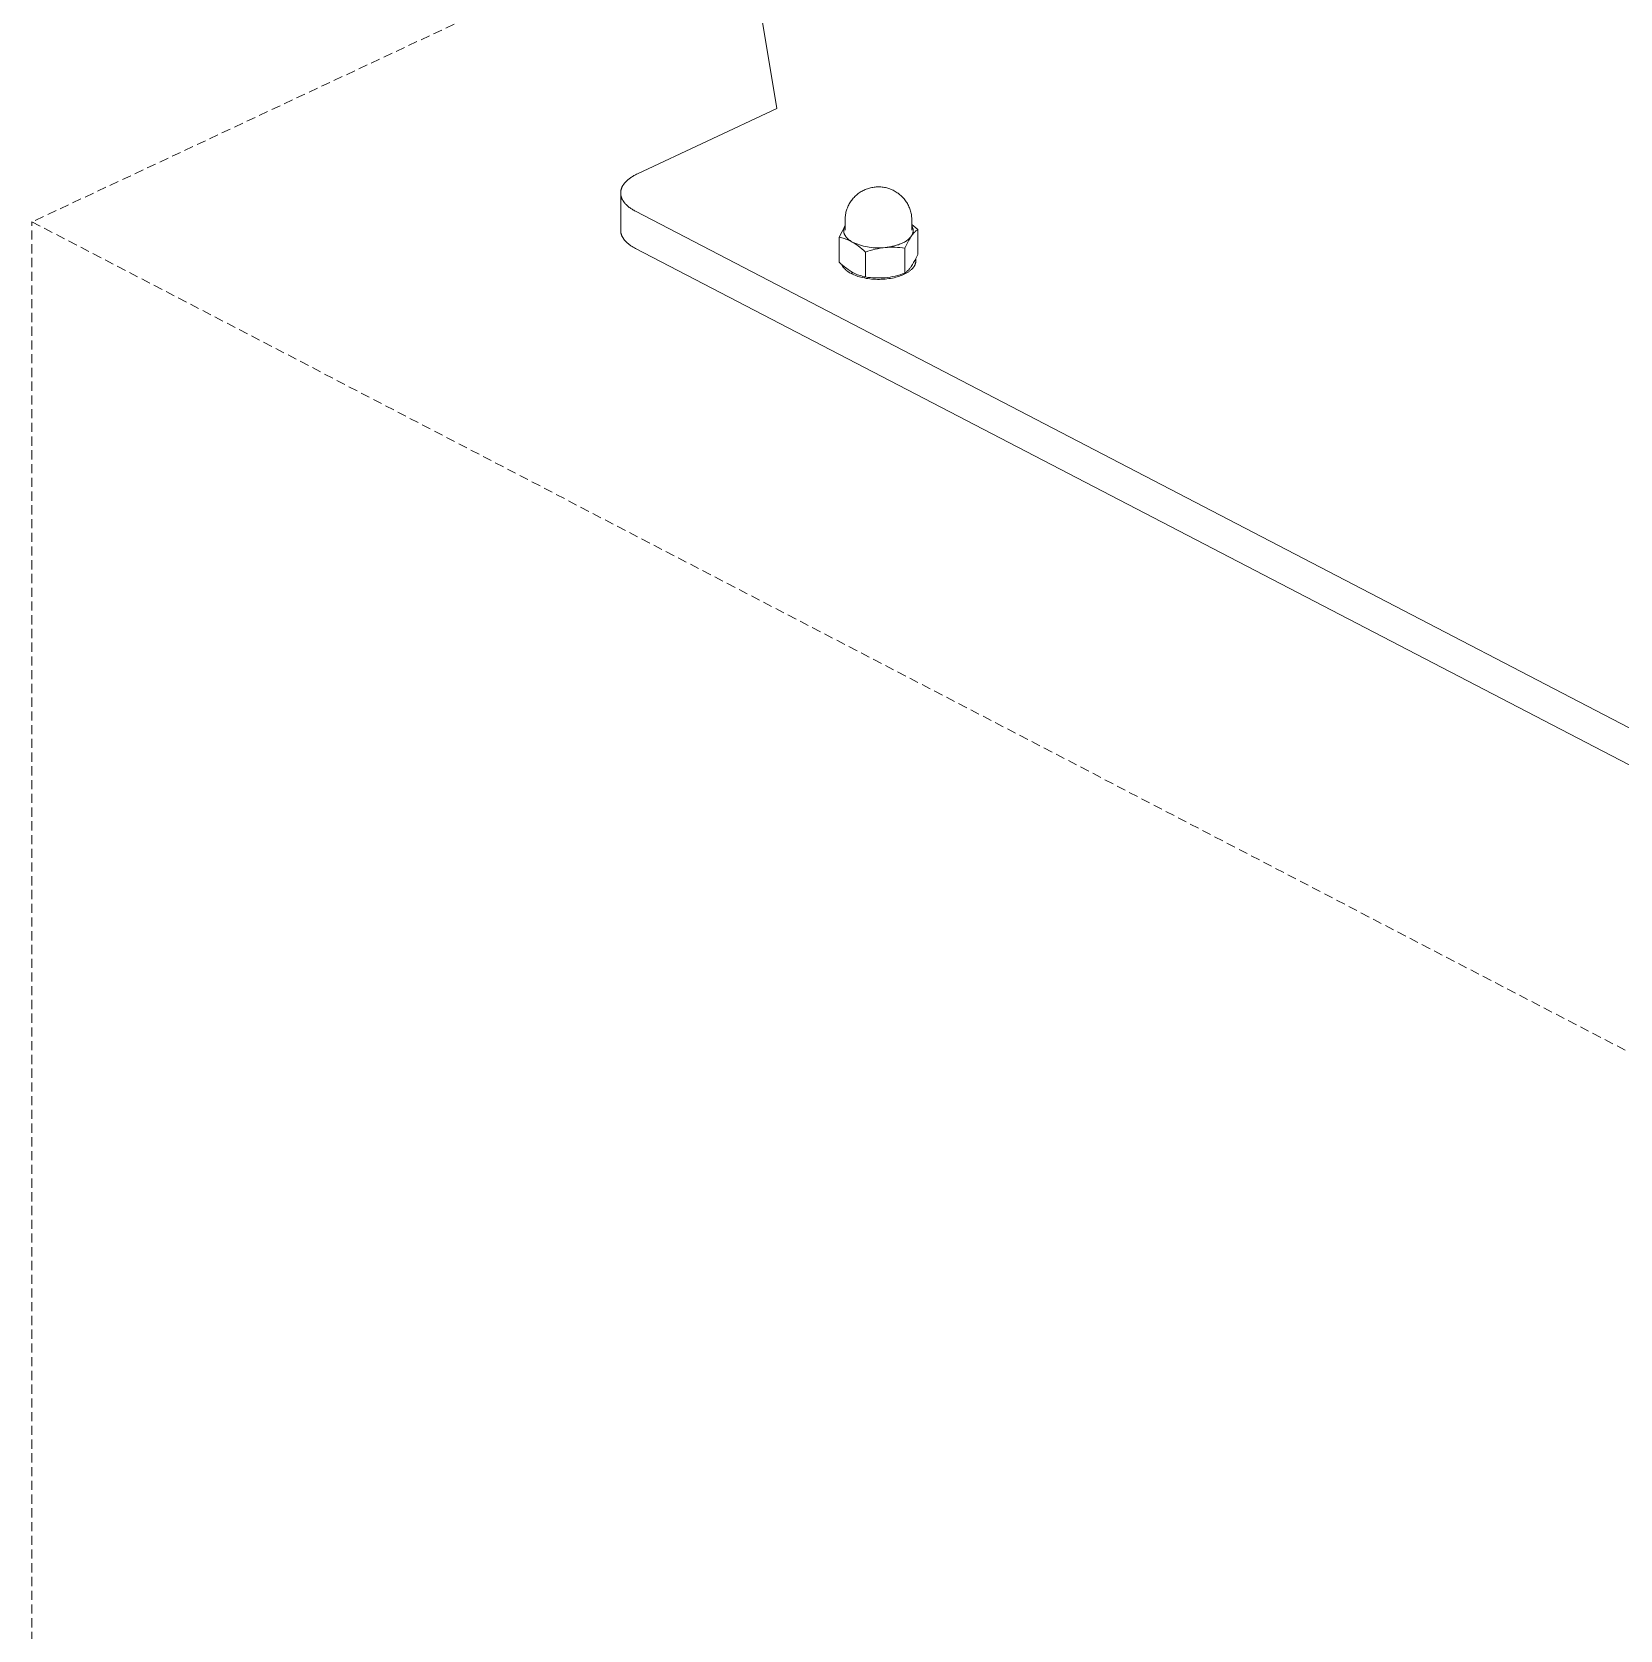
# Model space of a CAD drawing. Header units: millimetres. Extents: x -507 to 4570, y -12 to 3479.
# Drawn here: x 2798.3 to 3018.4, y 1070 to 1291.6 of the extents above; entities that cross this region are included whole.
import ezdxf

# ---------------------------------------------------------------- set-up
doc = ezdxf.new("R2010")
doc.units = ezdxf.units.MM
doc.linetypes.add('HIDDEN', pattern=[1.905, 1.27, -0.635])
doc.layers.add('ZANO_R', color=7, linetype='Continuous', lineweight=0)
doc.layers.add('ZANO_R_przerywana', color=7, linetype='HIDDEN', lineweight=0)

msp = doc.modelspace()

# ---------------------------------------------------------------- linework, layer by layer
at = {"layer": 'ZANO_R'}
for p, q in [((2901.56, 1280.96), (2808.24, 1841.79)), ((2901.56, 1280.96), (2882.22, 1271.9)), ((2881.98, 1271.79), (2882.1, 1271.85)), ((2882.1, 1271.85), (2882.22, 1271.9)), ((2879.94, 1269.58), (2879.95, 1269.63)), ((2879.95, 1269.63), (2879.96, 1269.68)), ((2879.96, 1269.68), (2879.97, 1269.73)), ((2879.97, 1269.73), (2879.98, 1269.77)), ((2879.98, 1269.77), (2880, 1269.82)), ((2880, 1269.82), (2880.01, 1269.86)), ((2880.01, 1269.86), (2880.03, 1269.91)), ((2880.03, 1269.91), (2880.05, 1269.96)), ((2880.05, 1269.96), (2880.07, 1270)), ((2880.07, 1270), (2880.09, 1270.05)), ((2880.09, 1270.05), (2880.11, 1270.09)), ((2880.11, 1270.09), (2880.13, 1270.14)), ((2880.13, 1270.14), (2880.15, 1270.19)), ((2880.15, 1270.19), (2880.18, 1270.23)), ((2880.18, 1270.23), (2880.2, 1270.28)), ((2880.2, 1270.28), (2880.23, 1270.32)), ((2880.23, 1270.32), (2880.26, 1270.36)), ((2880.26, 1270.36), (2880.29, 1270.41)), ((2880.29, 1270.41), (2880.32, 1270.45)), ((2880.32, 1270.45), (2880.35, 1270.5)), ((2880.35, 1270.5), (2880.38, 1270.54)), ((2880.38, 1270.54), (2880.41, 1270.58)), ((2880.41, 1270.58), (2880.45, 1270.62)), ((2880.45, 1270.62), (2880.52, 1270.71)), ((2880.52, 1270.71), (2880.6, 1270.79)), ((2880.6, 1270.79), (2880.68, 1270.87)), ((2880.68, 1270.87), (2880.76, 1270.95)), ((2880.76, 1270.95), (2880.84, 1271.03)), ((2880.84, 1271.03), (2880.93, 1271.11)), ((2880.93, 1271.11), (2881.03, 1271.18)), ((2881.03, 1271.18), (2881.12, 1271.26)), ((2881.12, 1271.26), (2881.22, 1271.33)), ((2881.22, 1271.33), (2881.32, 1271.4)), ((2881.32, 1271.4), (2881.43, 1271.47)), ((2881.43, 1271.47), (2881.53, 1271.54)), ((2881.53, 1271.54), (2881.64, 1271.6)), ((2881.64, 1271.6), (2881.75, 1271.67)), ((2881.75, 1271.67), (2881.87, 1271.73)), ((2881.87, 1271.73), (2881.98, 1271.79)), ((2913.52, 1269.59), (2913.66, 1269.66)), ((2913.66, 1269.66), (2913.81, 1269.73)), ((2913.81, 1269.73), (2913.95, 1269.79)), ((2913.95, 1269.79), (2914.1, 1269.84)), ((2914.1, 1269.84), (2914.25, 1269.89)), ((2914.25, 1269.89), (2914.41, 1269.94)), ((2914.41, 1269.94), (2914.56, 1269.98)), ((2914.56, 1269.98), (2914.71, 1270.01)), ((2914.71, 1270.01), (2914.87, 1270.04)), ((2914.87, 1270.04), (2915.03, 1270.07)), ((2915.03, 1270.07), (2915.18, 1270.08)), ((2915.18, 1270.08), (2915.34, 1270.1)), ((2915.34, 1270.1), (2915.51, 1270.1)), ((2915.51, 1270.1), (2915.67, 1270.11)), ((2915.67, 1270.11), (2915.83, 1270.1)), ((2915.83, 1270.1), (2915.99, 1270.09)), ((2915.99, 1270.09), (2916.15, 1270.08)), ((2916.15, 1270.08), (2916.31, 1270.06)), ((2916.31, 1270.06), (2916.47, 1270.03)), ((2916.47, 1270.03), (2916.62, 1270)), ((2916.62, 1270), (2916.78, 1269.96)), ((2916.78, 1269.96), (2916.94, 1269.92)), ((2916.94, 1269.92), (2917.09, 1269.87)), ((2917.09, 1269.87), (2917.24, 1269.82)), ((2917.24, 1269.82), (2917.39, 1269.76)), ((2917.39, 1269.76), (2917.54, 1269.7)), ((2917.54, 1269.7), (2917.69, 1269.63)), ((2917.69, 1269.63), (2917.83, 1269.55)), ((2879.91, 1269.4), (2879.92, 1269.44)), ((2879.91, 1269.35), (2879.91, 1269.4)), ((2879.91, 1269.3), (2879.91, 1269.35)), ((2879.91, 1269.25), (2879.91, 1269.3)), ((2879.91, 1269.21), (2879.91, 1269.25)), ((2879.91, 1264.1), (2879.91, 1269.25)), ((2879.91, 1269.16), (2879.91, 1269.21)), ((2879.91, 1269.11), (2879.91, 1269.16)), ((2879.92, 1269.06), (2879.91, 1269.11)), ((2879.92, 1269.49), (2879.93, 1269.54)), ((2879.92, 1269.44), (2879.92, 1269.49)), ((2879.92, 1269.02), (2879.92, 1269.06)), ((2879.93, 1268.97), (2879.92, 1269.02)), ((2879.93, 1269.54), (2879.94, 1269.58)), ((2879.94, 1268.92), (2879.93, 1268.97)), ((2879.95, 1268.88), (2879.94, 1268.92)), ((2879.96, 1268.83), (2879.95, 1268.88)), ((2879.97, 1268.78), (2879.96, 1268.83)), ((2879.98, 1268.74), (2879.97, 1268.78)), ((2880, 1268.69), (2879.98, 1268.74)), ((2880.01, 1268.64), (2880, 1268.69)), ((2880.03, 1268.6), (2880.01, 1268.64)), ((2880.05, 1268.55), (2880.03, 1268.6)), ((2880.06, 1268.51), (2880.05, 1268.55)), ((2880.08, 1268.46), (2880.06, 1268.51)), ((2880.1, 1268.41), (2880.08, 1268.46)), ((2880.13, 1268.37), (2880.1, 1268.41)), ((2880.15, 1268.32), (2880.13, 1268.37)), ((2880.17, 1268.28), (2880.15, 1268.32)), ((2880.2, 1268.24), (2880.17, 1268.28)), ((2880.23, 1268.19), (2880.2, 1268.24)), ((2880.25, 1268.15), (2880.23, 1268.19)), ((2880.28, 1268.1), (2880.25, 1268.15)), ((2880.31, 1268.06), (2880.28, 1268.1)), ((2880.34, 1268.02), (2880.31, 1268.06)), ((2880.38, 1267.97), (2880.34, 1268.02)), ((2880.41, 1267.93), (2880.38, 1267.97)), ((2880.44, 1267.89), (2880.41, 1267.93)), ((2880.51, 1267.81), (2880.44, 1267.89)), ((2880.59, 1267.72), (2880.51, 1267.81)), ((2880.66, 1267.64), (2880.59, 1267.72)), ((2880.75, 1267.56), (2880.66, 1267.64)), ((2880.83, 1267.49), (2880.75, 1267.56)), ((2880.92, 1267.41), (2880.83, 1267.49)), ((2881.01, 1267.33), (2880.92, 1267.41)), ((2911.39, 1267.33), (2911.46, 1267.47)), ((2911.46, 1267.47), (2911.53, 1267.61)), ((2911.53, 1267.61), (2911.6, 1267.75)), ((2911.6, 1267.75), (2911.68, 1267.89)), ((2911.68, 1267.89), (2911.77, 1268.02)), ((2911.77, 1268.02), (2911.86, 1268.15)), ((2911.86, 1268.15), (2911.95, 1268.28)), ((2911.95, 1268.28), (2912.05, 1268.41)), ((2912.05, 1268.41), (2912.15, 1268.53)), ((2912.15, 1268.53), (2912.26, 1268.64)), ((2912.26, 1268.64), (2912.37, 1268.76)), ((2912.37, 1268.76), (2912.48, 1268.87)), ((2912.48, 1268.87), (2912.6, 1268.97)), ((2912.6, 1268.97), (2912.72, 1269.08)), ((2912.72, 1269.08), (2912.85, 1269.17)), ((2912.85, 1269.17), (2912.98, 1269.27)), ((2912.98, 1269.27), (2913.11, 1269.36)), ((2913.11, 1269.36), (2913.24, 1269.44)), ((2913.24, 1269.44), (2913.38, 1269.52)), ((2913.38, 1269.52), (2913.52, 1269.59)), ((2917.83, 1269.55), (2917.97, 1269.47)), ((2917.97, 1269.47), (2918.11, 1269.39)), ((2918.11, 1269.39), (2918.24, 1269.3)), ((2918.24, 1269.3), (2918.37, 1269.21)), ((2918.37, 1269.21), (2918.5, 1269.11)), ((2918.5, 1269.11), (2918.62, 1269.01)), ((2918.62, 1269.01), (2918.75, 1268.9)), ((2918.75, 1268.9), (2918.86, 1268.79)), ((2918.86, 1268.79), (2918.98, 1268.68)), ((2918.98, 1268.68), (2919.09, 1268.56)), ((2919.09, 1268.56), (2919.19, 1268.44)), ((2919.19, 1268.44), (2919.29, 1268.31)), ((2919.29, 1268.31), (2919.39, 1268.19)), ((2919.39, 1268.19), (2919.48, 1268.05)), ((2919.48, 1268.05), (2919.57, 1267.92)), ((2919.57, 1267.92), (2919.65, 1267.78)), ((2919.65, 1267.78), (2919.73, 1267.64)), ((2919.73, 1267.64), (2919.8, 1267.5)), ((2919.8, 1267.5), (2919.87, 1267.35)), ((2881.1, 1267.26), (2881.01, 1267.33)), ((2881.2, 1267.19), (2881.1, 1267.26)), ((2881.3, 1267.12), (2881.2, 1267.19)), ((2881.4, 1267.05), (2881.3, 1267.12)), ((2881.51, 1266.99), (2881.4, 1267.05)), ((2881.61, 1266.92), (2881.51, 1266.99)), ((2881.72, 1266.86), (2881.61, 1266.92)), ((2881.83, 1266.8), (2881.72, 1266.86)), ((2881.94, 1266.74), (2881.83, 1266.8)), ((2881.94, 1266.74), (3101.21, 1152.73)), ((2911.01, 1265.63), (2911.02, 1265.79)), ((2911.01, 1265.48), (2911.01, 1265.63)), ((2911.01, 1264.1), (2911.01, 1265.48)), ((2911.02, 1265.79), (2911.03, 1265.95)), ((2911.03, 1265.95), (2911.05, 1266.11)), ((2911.05, 1266.11), (2911.07, 1266.27)), ((2911.07, 1266.27), (2911.1, 1266.42)), ((2911.1, 1266.42), (2911.14, 1266.58)), ((2911.14, 1266.58), (2911.18, 1266.73)), ((2911.18, 1266.73), (2911.22, 1266.88)), ((2911.22, 1266.88), (2911.27, 1267.03)), ((2911.27, 1267.03), (2911.33, 1267.18)), ((2911.33, 1267.18), (2911.39, 1267.33)), ((2919.87, 1267.35), (2919.93, 1267.2)), ((2919.93, 1267.2), (2919.99, 1267.05)), ((2919.99, 1267.05), (2920.04, 1266.9)), ((2920.04, 1266.9), (2920.09, 1266.75)), ((2920.09, 1266.75), (2920.13, 1266.59)), ((2920.13, 1266.59), (2920.16, 1266.43)), ((2920.16, 1266.43), (2920.2, 1266.28)), ((2920.2, 1266.28), (2920.22, 1266.12)), ((2920.22, 1266.12), (2920.24, 1265.96)), ((2920.24, 1265.96), (2920.25, 1265.8)), ((2920.25, 1265.8), (2920.26, 1265.64)), ((2920.26, 1265.64), (2920.26, 1265.48)), ((2920.26, 1265.48), (2920.26, 1264.1)), ((2879.91, 1264.05), (2879.91, 1264.1)), ((2879.91, 1264.01), (2879.91, 1264.05)), ((2879.91, 1263.96), (2879.91, 1264.01)), ((2879.92, 1263.92), (2879.91, 1263.96)), ((2879.92, 1263.87), (2879.92, 1263.92)), ((2879.93, 1263.82), (2879.92, 1263.87)), ((2879.94, 1263.78), (2879.93, 1263.82)), ((2879.94, 1263.73), (2879.94, 1263.78)), ((2879.95, 1263.69), (2879.94, 1263.73)), ((2879.97, 1263.64), (2879.95, 1263.69)), ((2879.98, 1263.6), (2879.97, 1263.64)), ((2879.99, 1263.55), (2879.98, 1263.6)), ((2880, 1263.51), (2879.99, 1263.55)), ((2880.02, 1263.46), (2880, 1263.51)), ((2880.04, 1263.42), (2880.02, 1263.46)), ((2880.05, 1263.37), (2880.04, 1263.42)), ((2880.07, 1263.33), (2880.05, 1263.37)), ((2880.09, 1263.29), (2880.07, 1263.33)), ((2880.11, 1263.24), (2880.09, 1263.29)), ((2880.14, 1263.2), (2880.11, 1263.24)), ((2880.16, 1263.15), (2880.14, 1263.2)), ((2880.18, 1263.11), (2880.16, 1263.15)), ((2880.21, 1263.07), (2880.18, 1263.11)), ((2880.23, 1263.03), (2880.21, 1263.07)), ((2880.26, 1262.98), (2880.23, 1263.03)), ((2880.29, 1262.94), (2880.26, 1262.98)), ((2910.18, 1263.12), (2911.01, 1264.69)), ((2910.18, 1259.68), (2910.18, 1263.12)), ((2910.37, 1263.08), (2910.18, 1263.12)), ((2910.56, 1263.04), (2910.37, 1263.08)), ((2910.75, 1262.99), (2910.56, 1263.04)), ((2910.94, 1262.93), (2910.75, 1262.99)), ((2910.83, 1264.15), (2910.82, 1264.11)), ((2910.82, 1264.11), (2910.82, 1264.07)), ((2910.82, 1264.07), (2910.82, 1264.04)), ((2910.82, 1264.04), (2910.82, 1264)), ((2910.82, 1264), (2910.82, 1263.96)), ((2910.82, 1263.96), (2910.82, 1263.92)), ((2910.82, 1263.92), (2910.83, 1263.89)), ((2910.84, 1264.22), (2910.83, 1264.18)), ((2910.83, 1264.18), (2910.83, 1264.15)), ((2910.83, 1263.89), (2910.83, 1263.85)), ((2910.83, 1263.85), (2910.84, 1263.81)), ((2910.85, 1264.29), (2910.84, 1264.26)), ((2910.84, 1264.26), (2910.84, 1264.22)), ((2910.84, 1263.81), (2910.85, 1263.78)), ((2910.86, 1264.33), (2910.85, 1264.29)), ((2910.85, 1263.78), (2910.86, 1263.74)), ((2910.87, 1264.36), (2910.86, 1264.33)), ((2910.86, 1263.74), (2910.86, 1263.7)), ((2910.86, 1263.7), (2910.88, 1263.67)), ((2910.88, 1264.4), (2910.87, 1264.36)), ((2910.89, 1264.44), (2910.88, 1264.4)), ((2910.88, 1263.67), (2910.89, 1263.63)), ((2910.9, 1264.47), (2910.89, 1264.44)), ((2910.89, 1263.63), (2910.9, 1263.59)), ((2910.92, 1264.51), (2910.9, 1264.47)), ((2910.9, 1263.59), (2910.92, 1263.56)), ((2910.93, 1264.54), (2910.92, 1264.51)), ((2910.92, 1263.56), (2910.93, 1263.52)), ((2910.95, 1264.58), (2910.93, 1264.54)), ((2910.93, 1263.52), (2910.95, 1263.48)), ((2910.97, 1264.61), (2910.95, 1264.58)), ((2910.95, 1263.48), (2910.97, 1263.45)), ((2910.99, 1264.64), (2910.97, 1264.61)), ((2910.97, 1263.45), (2910.98, 1263.41)), ((2910.98, 1263.41), (2911, 1263.37)), ((2911.01, 1264.68), (2910.99, 1264.64)), ((2911, 1263.37), (2911.03, 1263.34)), ((2911.03, 1263.34), (2911.05, 1263.3)), ((2911.05, 1263.3), (2911.07, 1263.27)), ((2911.07, 1263.27), (2911.1, 1263.23)), ((2911.1, 1263.23), (2911.12, 1263.2)), ((2911.12, 1263.2), (2911.15, 1263.16)), ((2911.15, 1263.16), (2911.18, 1263.13)), ((2911.18, 1263.13), (2911.21, 1263.09)), ((2911.21, 1263.09), (2911.24, 1263.06)), ((2911.24, 1263.06), (2911.27, 1263.03)), ((2911.27, 1263.03), (2911.3, 1262.99)), ((2911.3, 1262.99), (2911.33, 1262.96)), ((2911.33, 1262.96), (2911.36, 1262.93)), ((2920.02, 1262.99), (2919.86, 1262.72)), ((2919.93, 1262.95), (2919.96, 1262.98)), ((2919.96, 1262.98), (2919.99, 1263.02)), ((2919.99, 1263.02), (2920.03, 1263.05)), ((2920.19, 1263.26), (2920.02, 1262.99)), ((2920.03, 1263.05), (2920.06, 1263.09)), ((2920.06, 1263.09), (2920.09, 1263.12)), ((2920.09, 1263.12), (2920.12, 1263.16)), ((2920.12, 1263.16), (2920.14, 1263.19)), ((2920.14, 1263.19), (2920.17, 1263.23)), ((2920.17, 1263.23), (2920.19, 1263.26)), ((2920.25, 1263.35), (2920.19, 1263.26)), ((2920.19, 1263.26), (2920.22, 1263.3)), ((2920.22, 1263.3), (2920.24, 1263.33)), ((2920.24, 1263.33), (2920.27, 1263.37)), ((2920.32, 1263.44), (2920.25, 1263.35)), ((2920.26, 1264.9), (2920.55, 1264.67)), ((2920.29, 1264.64), (2920.26, 1264.68)), ((2920.27, 1263.37), (2920.29, 1263.4)), ((2920.31, 1264.6), (2920.29, 1264.64)), ((2920.29, 1263.4), (2920.31, 1263.44)), ((2920.33, 1264.57), (2920.31, 1264.6)), ((2920.31, 1263.44), (2920.33, 1263.48)), ((2920.38, 1263.52), (2920.32, 1263.44)), ((2920.34, 1264.53), (2920.33, 1264.57)), ((2920.33, 1263.48), (2920.35, 1263.52)), ((2920.36, 1264.49), (2920.34, 1264.53)), ((2920.35, 1263.52), (2920.36, 1263.56)), ((2920.38, 1264.45), (2920.36, 1264.49)), ((2920.36, 1263.56), (2920.38, 1263.6)), ((2920.39, 1264.4), (2920.38, 1264.45)), ((2920.38, 1263.6), (2920.39, 1263.64)), ((2920.45, 1263.61), (2920.38, 1263.52)), ((2920.4, 1264.36), (2920.39, 1264.4)), ((2920.39, 1263.64), (2920.4, 1263.68)), ((2920.41, 1264.32), (2920.4, 1264.36)), ((2920.4, 1263.68), (2920.41, 1263.72)), ((2920.42, 1264.28), (2920.41, 1264.32)), ((2920.41, 1263.72), (2920.42, 1263.77)), ((2920.43, 1264.24), (2920.42, 1264.28)), ((2920.42, 1263.77), (2920.43, 1263.81)), ((2920.44, 1264.2), (2920.43, 1264.24)), ((2920.43, 1263.81), (2920.44, 1263.85)), ((2920.44, 1264.15), (2920.44, 1264.2)), ((2920.45, 1264.11), (2920.44, 1264.15)), ((2920.44, 1263.89), (2920.45, 1263.94)), ((2920.44, 1263.85), (2920.44, 1263.89)), ((2920.45, 1264.07), (2920.45, 1264.11)), ((2920.45, 1264.02), (2920.45, 1264.07)), ((2920.45, 1263.98), (2920.45, 1264.02)), ((2920.45, 1263.94), (2920.45, 1263.98)), ((2920.52, 1263.69), (2920.45, 1263.61)), ((2920.6, 1263.77), (2920.52, 1263.69)), ((2920.55, 1264.67), (2920.82, 1264.43)), ((2920.67, 1263.84), (2920.6, 1263.77)), ((2920.75, 1263.92), (2920.67, 1263.84)), ((2920.83, 1263.99), (2920.75, 1263.92)), ((2920.82, 1264.43), (2921.09, 1264.19)), ((2920.92, 1264.06), (2920.83, 1263.99)), ((2921, 1264.12), (2920.92, 1264.06)), ((2921.09, 1264.19), (2921, 1264.12)), ((2921.09, 1264.19), (2921.09, 1260.75)), ((2880.32, 1262.9), (2880.29, 1262.94)), ((2880.35, 1262.86), (2880.32, 1262.9)), ((2880.38, 1262.82), (2880.35, 1262.86)), ((2880.41, 1262.77), (2880.38, 1262.82)), ((2880.48, 1262.69), (2880.41, 1262.77)), ((2880.55, 1262.61), (2880.48, 1262.69)), ((2880.62, 1262.53), (2880.55, 1262.61)), ((2880.7, 1262.46), (2880.62, 1262.53)), ((2880.78, 1262.38), (2880.7, 1262.46)), ((2880.86, 1262.3), (2880.78, 1262.38)), ((2880.95, 1262.23), (2880.86, 1262.3)), ((2881.04, 1262.16), (2880.95, 1262.23)), ((2881.13, 1262.09), (2881.04, 1262.16)), ((2881.22, 1262.02), (2881.13, 1262.09)), ((2881.32, 1261.95), (2881.22, 1262.02)), ((2881.42, 1261.89), (2881.32, 1261.95)), ((2881.52, 1261.82), (2881.42, 1261.89)), ((2881.62, 1261.76), (2881.52, 1261.82)), ((2881.73, 1261.7), (2881.62, 1261.76)), ((2881.83, 1261.64), (2881.73, 1261.7)), ((2881.94, 1261.58), (2881.83, 1261.64)), ((3101.21, 1147.58), (2881.94, 1261.58)), ((2911.12, 1262.87), (2910.94, 1262.93)), ((2911.31, 1262.8), (2911.12, 1262.87)), ((2911.49, 1262.72), (2911.31, 1262.8)), ((2911.36, 1262.93), (2911.4, 1262.9)), ((2911.4, 1262.9), (2911.43, 1262.86)), ((2911.43, 1262.86), (2911.47, 1262.83)), ((2911.47, 1262.83), (2911.55, 1262.77)), ((2911.67, 1262.64), (2911.49, 1262.72)), ((2911.55, 1262.77), (2911.63, 1262.71)), ((2911.63, 1262.71), (2911.71, 1262.65)), ((2911.84, 1262.55), (2911.67, 1262.64)), ((2911.71, 1262.65), (2911.79, 1262.59)), ((2911.79, 1262.59), (2911.88, 1262.54)), ((2912.01, 1262.46), (2911.84, 1262.55)), ((2911.88, 1262.54), (2911.97, 1262.48)), ((2912.01, 1262.46), (2912.26, 1262.34)), ((2912.29, 1262.29), (2912.01, 1262.46)), ((2912.26, 1262.34), (2912.52, 1262.24)), ((2912.57, 1262.11), (2912.29, 1262.29)), ((2912.52, 1262.24), (2912.77, 1262.14)), ((2912.84, 1261.91), (2912.57, 1262.11)), ((2912.77, 1262.14), (2913.03, 1262.05)), ((2913.1, 1261.71), (2912.84, 1261.91)), ((2913.03, 1262.05), (2913.3, 1261.97)), ((2913.36, 1261.5), (2913.1, 1261.71)), ((2913.3, 1261.97), (2913.56, 1261.89)), ((2913.6, 1261.28), (2913.36, 1261.5)), ((2913.56, 1261.89), (2913.83, 1261.83)), ((2913.84, 1261.05), (2913.6, 1261.28)), ((2913.83, 1261.83), (2914.1, 1261.77)), ((2914.18, 1261.17), (2913.84, 1261.05)), ((2913.84, 1257.61), (2913.84, 1261.05)), ((2914.1, 1261.77), (2914.37, 1261.73)), ((2914.51, 1261.28), (2914.18, 1261.17)), ((2914.37, 1261.73), (2914.65, 1261.69)), ((2914.85, 1261.37), (2914.51, 1261.28)), ((2914.65, 1261.69), (2914.92, 1261.66)), ((2915.19, 1261.46), (2914.85, 1261.37)), ((2914.92, 1261.66), (2915.2, 1261.65)), ((2915.53, 1261.53), (2915.19, 1261.46)), ((2915.2, 1261.65), (2915.47, 1261.64)), ((2915.47, 1261.64), (2915.75, 1261.64)), ((2915.88, 1261.6), (2915.53, 1261.53)), ((2915.75, 1261.64), (2916.02, 1261.65)), ((2916.22, 1261.65), (2915.88, 1261.6)), ((2916.02, 1261.65), (2916.3, 1261.67)), ((2916.57, 1261.7), (2916.22, 1261.65)), ((2916.3, 1261.67), (2916.57, 1261.7)), ((2916.57, 1261.7), (2916.87, 1261.73)), ((2916.91, 1261.72), (2916.57, 1261.7)), ((2916.87, 1261.73), (2917.16, 1261.77)), ((2917.25, 1261.73), (2916.91, 1261.72)), ((2917.16, 1261.77), (2917.31, 1261.8)), ((2917.6, 1261.74), (2917.25, 1261.73)), ((2917.31, 1261.8), (2917.45, 1261.83)), ((2917.45, 1261.83), (2917.6, 1261.86)), ((2917.6, 1261.86), (2917.74, 1261.89)), ((2917.94, 1261.73), (2917.6, 1261.74)), ((2917.74, 1261.89), (2917.88, 1261.93)), ((2917.88, 1261.93), (2918.02, 1261.96)), ((2918.28, 1261.71), (2917.94, 1261.73)), ((2918.02, 1261.96), (2918.16, 1262)), ((2918.16, 1262), (2918.3, 1262.05)), ((2918.62, 1261.68), (2918.28, 1261.71)), ((2918.3, 1262.05), (2918.43, 1262.09)), ((2918.43, 1262.09), (2918.56, 1262.14)), ((2918.56, 1262.14), (2918.68, 1262.19)), ((2918.96, 1261.64), (2918.62, 1261.68)), ((2918.68, 1262.19), (2918.81, 1262.24)), ((2918.81, 1262.24), (2918.93, 1262.29)), ((2918.93, 1262.29), (2919.04, 1262.35)), ((2919.3, 1261.59), (2918.96, 1261.64)), ((2919.04, 1262.35), (2919.15, 1262.4)), ((2919.15, 1262.4), (2919.26, 1262.46)), ((2919.26, 1262.46), (2919.37, 1262.52)), ((2919.43, 1261.88), (2919.3, 1261.59)), ((2919.3, 1258.15), (2919.3, 1261.59)), ((2919.37, 1262.52), (2919.46, 1262.59)), ((2919.56, 1262.16), (2919.43, 1261.88)), ((2919.46, 1262.59), (2919.56, 1262.65)), ((2919.56, 1262.65), (2919.65, 1262.71)), ((2919.71, 1262.44), (2919.56, 1262.16)), ((2919.65, 1262.71), (2919.69, 1262.75)), ((2919.69, 1262.75), (2919.73, 1262.78)), ((2919.86, 1262.72), (2919.71, 1262.44)), ((2919.73, 1262.78), (2919.77, 1262.81)), ((2919.77, 1262.81), (2919.81, 1262.85)), ((2919.81, 1262.85), (2919.85, 1262.88)), ((2919.85, 1262.88), (2919.89, 1262.91)), ((2919.89, 1262.91), (2919.93, 1262.95)), ((2920.96, 1260.46), (2921.09, 1260.75)), ((2910.18, 1259.68), (2910.42, 1259.45)), ((2910.42, 1259.45), (2910.67, 1259.23)), ((2910.57, 1259.3), (2910.55, 1259.34)), ((2910.59, 1259.25), (2910.57, 1259.3)), ((2910.61, 1259.2), (2910.59, 1259.25)), ((2910.64, 1259.16), (2910.61, 1259.2)), ((2910.66, 1259.11), (2910.64, 1259.16)), ((2910.69, 1259.07), (2910.66, 1259.11)), ((2910.67, 1259.23), (2910.92, 1259.02)), ((2910.72, 1259.02), (2910.69, 1259.07)), ((2910.75, 1258.98), (2910.72, 1259.02)), ((2910.78, 1258.93), (2910.75, 1258.98)), ((2910.82, 1258.89), (2910.78, 1258.93)), ((2910.85, 1258.85), (2910.82, 1258.89)), ((2910.89, 1258.81), (2910.85, 1258.85)), ((2910.93, 1258.76), (2910.89, 1258.81)), ((2910.92, 1259.02), (2911.19, 1258.82)), ((2910.97, 1258.72), (2910.93, 1258.76)), ((2911.01, 1258.68), (2910.97, 1258.72)), ((2911.05, 1258.64), (2911.01, 1258.68)), ((2911.1, 1258.6), (2911.05, 1258.64)), ((2911.14, 1258.56), (2911.1, 1258.6)), ((2911.19, 1258.52), (2911.14, 1258.56)), ((2911.19, 1258.82), (2911.46, 1258.63)), ((2911.23, 1258.48), (2911.19, 1258.52)), ((2911.46, 1258.63), (2911.73, 1258.45)), ((2919.71, 1258.49), (2919.79, 1258.57)), ((2919.79, 1258.57), (2919.86, 1258.65)), ((2919.86, 1258.65), (2919.94, 1258.73)), ((2919.94, 1258.73), (2920, 1258.81)), ((2920, 1258.81), (2920.07, 1258.9)), ((2920.08, 1258.52), (2920, 1258.46)), ((2920.07, 1258.9), (2920.13, 1258.98)), ((2920.15, 1258.58), (2920.08, 1258.52)), ((2920.13, 1258.98), (2920.19, 1259.07)), ((2920.22, 1258.64), (2920.15, 1258.58)), ((2920.19, 1259.07), (2920.36, 1259.34)), ((2920.26, 1258.68), (2920.22, 1258.64)), ((2920.29, 1258.71), (2920.26, 1258.68)), ((2920.32, 1258.74), (2920.29, 1258.71)), ((2920.35, 1258.78), (2920.32, 1258.74)), ((2920.38, 1258.81), (2920.35, 1258.78)), ((2920.36, 1259.34), (2920.52, 1259.61)), ((2920.41, 1258.84), (2920.38, 1258.81)), ((2920.44, 1258.88), (2920.41, 1258.84)), ((2920.47, 1258.91), (2920.44, 1258.88)), ((2920.5, 1258.95), (2920.47, 1258.91)), ((2920.52, 1258.98), (2920.5, 1258.95)), ((2920.52, 1259.61), (2920.68, 1259.89)), ((2920.55, 1259.02), (2920.52, 1258.98)), ((2920.57, 1259.05), (2920.55, 1259.02)), ((2920.59, 1259.09), (2920.57, 1259.05)), ((2920.62, 1259.13), (2920.59, 1259.09)), ((2920.64, 1259.16), (2920.62, 1259.13)), ((2920.66, 1259.2), (2920.64, 1259.16)), ((2920.67, 1259.24), (2920.66, 1259.2)), ((2920.69, 1259.27), (2920.67, 1259.24)), ((2920.68, 1259.89), (2920.82, 1260.17)), ((2920.71, 1259.31), (2920.69, 1259.27)), ((2920.72, 1259.35), (2920.71, 1259.31)), ((2920.74, 1259.39), (2920.72, 1259.35)), ((2920.75, 1259.42), (2920.74, 1259.39)), ((2920.76, 1259.46), (2920.75, 1259.42)), ((2920.77, 1259.5), (2920.76, 1259.46)), ((2920.78, 1259.54), (2920.77, 1259.5)), ((2920.79, 1259.58), (2920.78, 1259.54)), ((2920.79, 1260.11), (2920.8, 1260.07)), ((2920.8, 1259.61), (2920.79, 1259.58)), ((2920.8, 1260.07), (2920.8, 1260.04)), ((2920.8, 1260.04), (2920.81, 1260)), ((2920.81, 1259.65), (2920.8, 1259.61)), ((2920.81, 1260), (2920.81, 1259.96)), ((2920.81, 1259.96), (2920.82, 1259.92)), ((2920.82, 1259.73), (2920.81, 1259.69)), ((2920.81, 1259.69), (2920.81, 1259.65)), ((2920.82, 1260.17), (2920.96, 1260.46)), ((2920.82, 1259.92), (2920.82, 1259.88)), ((2920.82, 1259.88), (2920.82, 1259.84)), ((2920.82, 1259.84), (2920.82, 1259.81)), ((2920.82, 1259.81), (2920.82, 1259.77)), ((2920.82, 1259.77), (2920.82, 1259.73)), ((2911.28, 1258.45), (2911.23, 1258.48)), ((2911.33, 1258.41), (2911.28, 1258.45)), ((2911.43, 1258.34), (2911.33, 1258.41)), ((2911.54, 1258.27), (2911.43, 1258.34)), ((2911.65, 1258.2), (2911.54, 1258.27)), ((2911.76, 1258.14), (2911.65, 1258.2)), ((2911.73, 1258.45), (2912.01, 1258.27)), ((2911.87, 1258.08), (2911.76, 1258.14)), ((2912.14, 1258.2), (2911.87, 1258.08)), ((2911.95, 1258.04), (2911.87, 1258.08)), ((2911.93, 1258.05), (2911.93, 1258.32)), ((2912.04, 1258), (2911.95, 1258.04)), ((2912.01, 1258.27), (2912.18, 1258.18)), ((2912.21, 1257.92), (2912.04, 1258)), ((2912.18, 1258.18), (2912.36, 1258.09)), ((2912.39, 1257.84), (2912.21, 1257.92)), ((2912.36, 1258.09), (2912.54, 1258.01)), ((2912.59, 1257.77), (2912.39, 1257.84)), ((2912.54, 1258.01), (2912.72, 1257.93)), ((2912.79, 1257.7), (2912.59, 1257.77)), ((2912.72, 1257.93), (2912.9, 1257.87)), ((2913, 1257.63), (2912.79, 1257.7)), ((2912.9, 1257.87), (2913.09, 1257.8)), ((2913.22, 1257.57), (2913, 1257.63)), ((2913.09, 1257.8), (2913.27, 1257.75)), ((2913.45, 1257.52), (2913.22, 1257.57)), ((2913.27, 1257.75), (2913.46, 1257.7)), ((2913.69, 1257.47), (2913.45, 1257.52)), ((2913.46, 1257.7), (2913.65, 1257.65)), ((2913.65, 1257.65), (2913.84, 1257.61)), ((2913.93, 1257.42), (2913.69, 1257.47)), ((2913.84, 1257.61), (2914.18, 1257.56)), ((2914.18, 1257.38), (2913.93, 1257.42)), ((2914.18, 1257.56), (2914.52, 1257.52)), ((2914.44, 1257.35), (2914.18, 1257.38)), ((2914.7, 1257.32), (2914.44, 1257.35)), ((2914.52, 1257.52), (2914.86, 1257.49)), ((2914.96, 1257.3), (2914.7, 1257.32)), ((2914.86, 1257.49), (2915.2, 1257.47)), ((2915.23, 1257.29), (2914.96, 1257.3)), ((2915.2, 1257.47), (2915.55, 1257.47)), ((2915.5, 1257.28), (2915.23, 1257.29)), ((2915.77, 1257.28), (2915.5, 1257.28)), ((2915.55, 1257.47), (2915.89, 1257.47)), ((2916.04, 1257.29), (2915.77, 1257.28)), ((2915.89, 1257.47), (2916.23, 1257.48)), ((2916.3, 1257.3), (2916.04, 1257.29)), ((2916.23, 1257.48), (2916.57, 1257.51)), ((2916.56, 1257.32), (2916.3, 1257.3)), ((2916.82, 1257.35), (2916.56, 1257.32)), ((2916.57, 1257.51), (2916.92, 1257.55)), ((2917.08, 1257.38), (2916.82, 1257.35)), ((2916.92, 1257.55), (2917.27, 1257.6)), ((2917.33, 1257.42), (2917.08, 1257.38)), ((2917.27, 1257.6), (2917.61, 1257.67)), ((2917.57, 1257.46), (2917.33, 1257.42)), ((2917.8, 1257.51), (2917.57, 1257.46)), ((2917.61, 1257.67), (2917.95, 1257.74)), ((2918.03, 1257.57), (2917.8, 1257.51)), ((2917.95, 1257.74), (2918.29, 1257.83)), ((2918.25, 1257.63), (2918.03, 1257.57)), ((2918.46, 1257.69), (2918.25, 1257.63)), ((2918.29, 1257.83), (2918.63, 1257.93)), ((2918.66, 1257.76), (2918.46, 1257.69)), ((2918.63, 1257.93), (2918.97, 1258.03)), ((2918.85, 1257.83), (2918.66, 1257.76)), ((2919.03, 1257.91), (2918.85, 1257.83)), ((2918.97, 1258.03), (2919.3, 1258.15)), ((2919.2, 1257.98), (2919.03, 1257.91)), ((2919.2, 1257.98), (2919.05, 1258.06)), ((2919.3, 1258.03), (2919.2, 1257.98)), ((2919.3, 1258.15), (2919.39, 1258.21)), ((2919.39, 1258.08), (2919.3, 1258.03)), ((2919.34, 1258.18), (2919.34, 1258.05)), ((2919.39, 1258.21), (2919.47, 1258.28)), ((2919.49, 1258.13), (2919.39, 1258.08)), ((2919.47, 1258.28), (2919.55, 1258.35)), ((2919.58, 1258.18), (2919.49, 1258.13)), ((2919.55, 1258.35), (2919.64, 1258.42)), ((2919.67, 1258.23), (2919.58, 1258.18)), ((2919.64, 1258.42), (2919.71, 1258.49)), ((2919.75, 1258.28), (2919.67, 1258.23)), ((2919.84, 1258.34), (2919.75, 1258.28)), ((2919.92, 1258.4), (2919.84, 1258.34)), ((2920, 1258.46), (2919.92, 1258.4))]:
    msp.add_line(p, q, dxfattribs=at)
at = {"layer": 'ZANO_R_przerywana'}
for p, q in [((2896.52, 1311.24), (2798.3, 1265.25)), ((2798.3, 1007.52), (2798.3, 1265.25)), ((2798.3, 1265.25), (3104.25, 1106.17))]:
    msp.add_line(p, q, dxfattribs=at)

doc.saveas('drawing.dxf')
